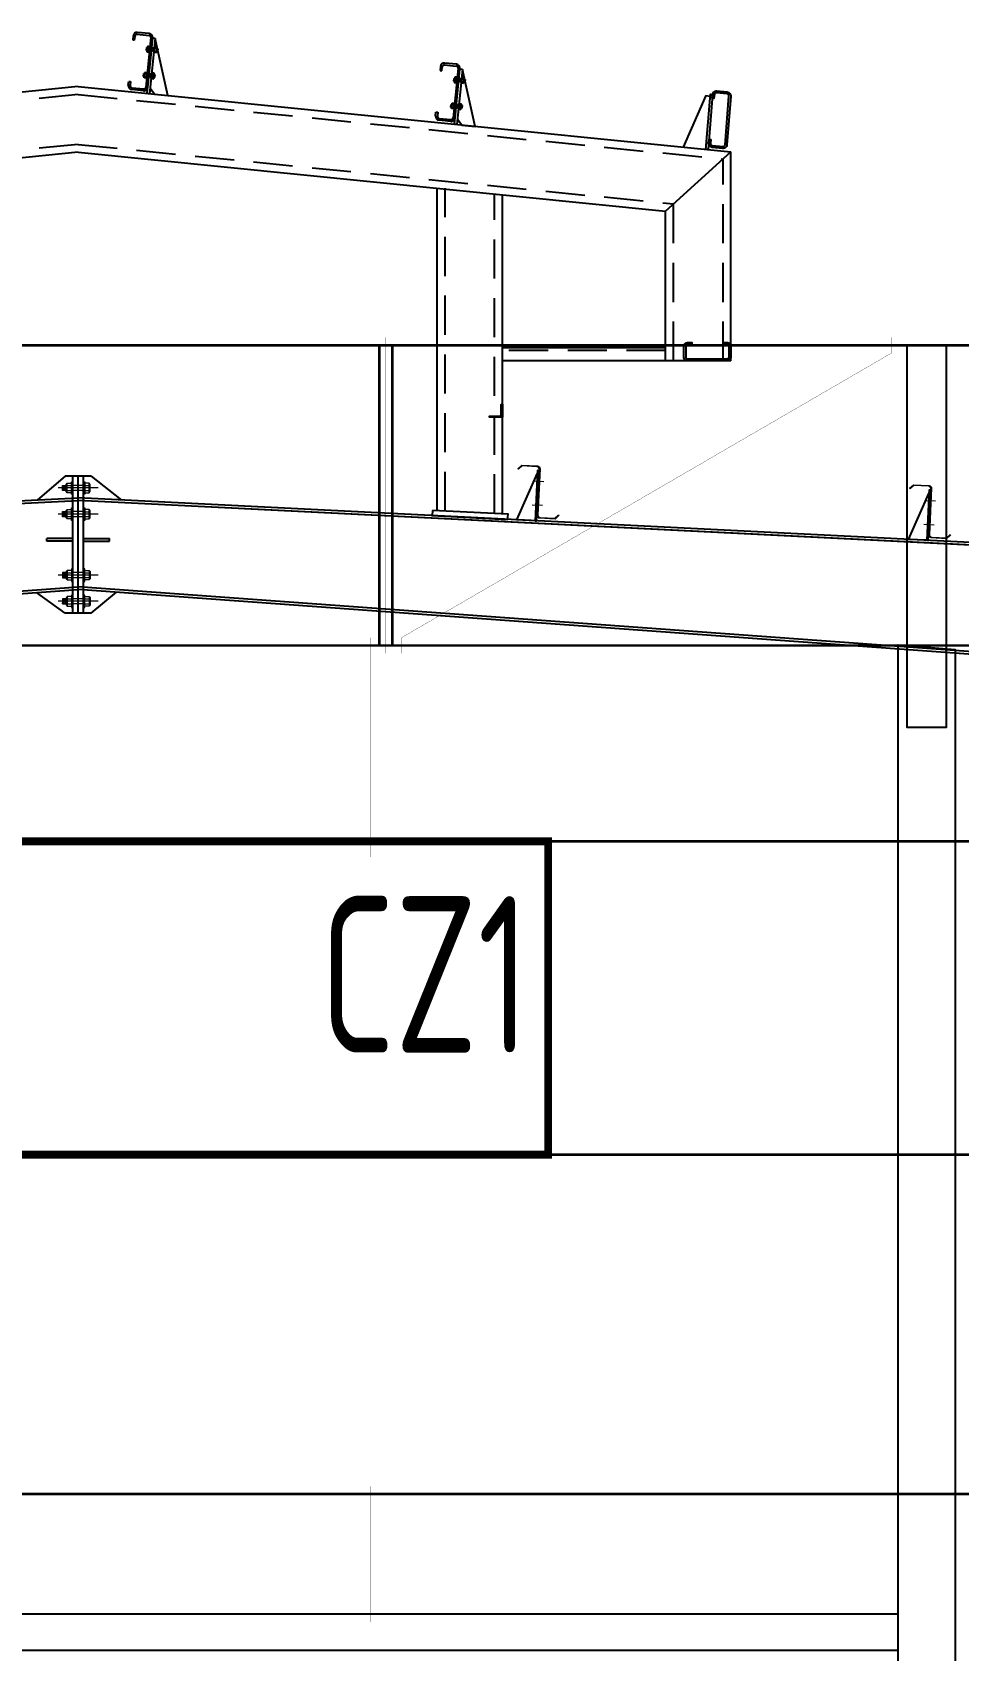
# Model space of a CAD drawing. Extents: x -33967 to 1773478, y -1022458 to -784650.
# Drawn here: x 1435343 to 1438891, y -990621 to -984423 of the extents above; entities that cross this region are included whole.
import ezdxf

# ---------------------------------------------------------------- set-up
doc = ezdxf.new("R2010")
doc.units = 0
doc.header["$LTSCALE"] = 1000
doc.header["$MEASUREMENT"] = 0
doc.linetypes.add('ACAD_ISO02W100', pattern=[15, 12, -3])
doc.linetypes.add('DASHED', pattern=[0.75, 0.5, -0.25])
for name, color, linetype, lineweight in [('6', 253, 'Continuous', 13), ('檩条', 30, 'Continuous', 5), ('螺栓', 15, 'Continuous', 18)]:
    doc.layers.add(name, color=color, linetype=linetype, lineweight=lineweight)
for name, color, linetype in [('AXIS', 3, 'Continuous'), ('BOLT', 251, 'Continuous'), ('G L', 150, 'Continuous'), ('GL', 150, 'Continuous'), ('GZ', 50, 'Continuous'), ('LT', 27, 'Continuous'), ('Prof', 2, 'Continuous'), ('PZ', 202, 'Continuous'), ('SPACE', 7, 'Continuous'), ('TEXT', 7, 'Continuous'), ('型钢', 6, 'Continuous'), ('檩托板', 7, 'Continuous')]:
    doc.layers.add(name, color=color, linetype=linetype)
doc.styles.add('TSSD_Label', font='tssdeng.shx', dxfattribs={"width": 0.7, "bigfont": 'hztxt.shx'})
pattern_1 = [(84.2751895, (1363964.673, -1150984.45), (6.3385477, -0.63544338), []), (84.2751895, (1363967.8424, -1150984.7676), (6.3385477, -0.63544338), [3.18515994, -1.59257997])]
pattern_2 = [(84.2751895, (1363964.673, -1150984.45), (6.3385477, -0.63544338), []), (84.2751895, (1363967.8424, -1150984.7676), (6.3385477, -0.63544338), [3.18515994, -1.59257997])]
pattern_3 = [(84.2751895, (1363954.698, -1151083.951), (6.3385477, -0.63544338), []), (84.2751895, (1363957.867, -1151084.269), (6.3385477, -0.63544338), [3.18515994, -1.59257997])]
pattern_4 = [(84.2751895, (1363954.698, -1151083.951), (6.3385477, -0.63544338), []), (84.2751895, (1363957.867, -1151084.269), (6.3385477, -0.63544338), [3.18515994, -1.59257997])]
pattern_5 = [(264.2751895, (1398181.46, -809616.6276), (6.3385477, -0.63544338), []), (264.2751895, (1398184.629, -809616.945), (6.3385477, -0.63544338), [3.18515994, -1.59257997])]
pattern_6 = [(264.2751895, (1398181.46, -809616.6276), (6.3385477, -0.63544338), []), (264.2751895, (1398184.629, -809616.945), (6.3385477, -0.63544338), [3.18515994, -1.59257997])]
pattern_7 = [(264.2751895, (1398171.485, -809716.129), (6.3385477, -0.63544338), []), (264.2751895, (1398174.654, -809716.4465), (6.3385477, -0.63544338), [3.18515994, -1.59257997])]
pattern_8 = [(264.2751895, (1398171.485, -809716.129), (6.3385477, -0.63544338), []), (264.2751895, (1398174.654, -809716.4465), (6.3385477, -0.63544338), [3.18515994, -1.59257997])]
pattern_9 = [(84.2751895, (1363964.673, -1150984.45), (6.3385477, -0.63544338), []), (84.2751895, (1363967.8424, -1150984.7676), (6.3385477, -0.63544338), [3.18515994, -1.59257997])]
pattern_10 = [(84.2751895, (1363964.673, -1150984.45), (6.3385477, -0.63544338), []), (84.2751895, (1363967.8424, -1150984.7676), (6.3385477, -0.63544338), [3.18515994, -1.59257997])]
pattern_11 = [(84.2751895, (1363954.698, -1151083.951), (6.3385477, -0.63544338), []), (84.2751895, (1363957.867, -1151084.269), (6.3385477, -0.63544338), [3.18515994, -1.59257997])]
pattern_12 = [(84.2751895, (1363954.698, -1151083.951), (6.3385477, -0.63544338), []), (84.2751895, (1363957.867, -1151084.269), (6.3385477, -0.63544338), [3.18515994, -1.59257997])]
pattern_13 = [(264.2751895, (1398181.46, -809616.6276), (6.3385477, -0.63544338), []), (264.2751895, (1398184.629, -809616.945), (6.3385477, -0.63544338), [3.18515994, -1.59257997])]
pattern_14 = [(264.2751895, (1398181.46, -809616.6276), (6.3385477, -0.63544338), []), (264.2751895, (1398184.629, -809616.945), (6.3385477, -0.63544338), [3.18515994, -1.59257997])]
pattern_15 = [(264.2751895, (1398171.485, -809716.129), (6.3385477, -0.63544338), []), (264.2751895, (1398174.654, -809716.4465), (6.3385477, -0.63544338), [3.18515994, -1.59257997])]
pattern_16 = [(264.2751895, (1398171.485, -809716.129), (6.3385477, -0.63544338), []), (264.2751895, (1398174.654, -809716.4465), (6.3385477, -0.63544338), [3.18515994, -1.59257997])]

# ---------------------------------------------------------------- blocks, each defined once
blk = doc.blocks.new('LT')
at = {"layer": '檩托板', "elevation": 0.3}
for points in [[(1356481.7, 98209.6), (1356487.7, 98210), (1356497.9, 98018.2), (1356491.9, 98017.9)], [(1356488.2, 98200), (1356497.9, 98018.2), (1356567.8, 98021.9)]]:
    blk.add_lwpolyline(points, close=True, dxfattribs=at)
at = {"layer": '檩条', "color": 1, "linetype": 'Continuous'}
for p, q in [((1356503.9, 98171, -1.7), (1356464.1, 98168.9, -1.7)), ((1356508.8, 98079.6, -1.7), (1356468.9, 98077.5, -1.7))]:
    blk.add_line(p, q, dxfattribs=at)
at = {"layer": '檩条', "elevation": -1.7}
blk.add_lwpolyline([(1356481.4, 98214.6, -0.414214), (1356490.9, 98225.1), (1356546.6, 98228.1), (1356560.7, 98215.4), (1356562.7, 98217.6), (1356547.7, 98231.2), (1356487.7, 98228, 0.414214), (1356478.3, 98217.5), (1356487.7, 98040.7, -0.414214), (1356478.2, 98030.2), (1356422.6, 98027.2), (1356408.4, 98040), (1356406.4, 98037.7), (1356421.5, 98024.2), (1356481.4, 98027.4, 0.414214), (1356490.9, 98037.9), (1356481.4, 98214.6)], format="xyb", dxfattribs=at)
at = {"layer": '檩条', "color": 1, "linetype": 'Continuous'}
for points in [[(1356481.5, 98157.6, -1.7), (1356480.2, 98182, -1.7), (1356490.5, 98158, -1.7), (1356489.2, 98182.5, -1.7)], [(1356485, 98090.6, -1.7), (1356486.3, 98066.2, -1.7), (1356494, 98091.1, -1.7), (1356495.3, 98066.7, -1.7)]]:
    blk.add_solid(points, dxfattribs=at)

msp = doc.modelspace()

# ---------------------------------------------------------------- hatches: boundary and pattern name
at = {"layer": '螺栓'}
h = msp.add_hatch(dxfattribs=at)
h.set_pattern_fill('BRASS', color=8, scale=1.0032, angle=90, style=0)
h.set_pattern_definition(pattern_1)
h.paths.add_polyline_path([(1435472.2, -986158.1), (1435458.5, -986158.1), (1435458.5, -986178.2), (1435472.2, -986178.2)])
h = msp.add_hatch(dxfattribs=at)
h.set_pattern_fill('BRASS', color=8, scale=1.0032, angle=90, style=0)
h.set_pattern_definition(pattern_2)
h.paths.add_polyline_path([(1435472.2, -986158.1), (1435458.5, -986158.1), (1435458.5, -986178.2), (1435472.2, -986178.2)])
h = msp.add_hatch(dxfattribs=at)
h.set_pattern_fill('BRASS', color=8, scale=1.0032, angle=90, style=0)
h.set_pattern_definition(pattern_1)
h.paths.add_polyline_path([(1435472.2, -986158.1), (1435458.5, -986158.1), (1435458.5, -986178.2), (1435472.2, -986178.2)])
h = msp.add_hatch(dxfattribs=at)
h.set_pattern_fill('BRASS', color=8, scale=1.0032, angle=90, style=0)
h.set_pattern_definition(pattern_2)
h.paths.add_polyline_path([(1435472.2, -986158.1), (1435458.5, -986158.1), (1435458.5, -986178.2), (1435472.2, -986178.2)])
h = msp.add_hatch(dxfattribs=at)
h.set_pattern_fill('BRASS', color=8, scale=1.0032, angle=90, style=0)
h.set_pattern_definition(pattern_9)
h.paths.add_polyline_path([(1435472.2, -986158.1), (1435458.5, -986158.1), (1435458.5, -986178.2), (1435472.2, -986178.2)])
h = msp.add_hatch(dxfattribs=at)
h.set_pattern_fill('BRASS', color=8, scale=1.0032, angle=90, style=0)
h.set_pattern_definition(pattern_10)
h.paths.add_polyline_path([(1435472.2, -986158.1), (1435458.5, -986158.1), (1435458.5, -986178.2), (1435472.2, -986178.2)])
h = msp.add_hatch(dxfattribs=at)
h.set_pattern_fill('BRASS', color=8, scale=1.0032, angle=90, style=0)
h.set_pattern_definition(pattern_9)
h.paths.add_polyline_path([(1435472.2, -986158.1), (1435458.5, -986158.1), (1435458.5, -986178.2), (1435472.2, -986178.2)])
h = msp.add_hatch(dxfattribs=at)
h.set_pattern_fill('BRASS', color=8, scale=1.0032, angle=90, style=0)
h.set_pattern_definition(pattern_10)
h.paths.add_polyline_path([(1435472.2, -986158.1), (1435458.5, -986158.1), (1435458.5, -986178.2), (1435472.2, -986178.2)])
h = msp.add_hatch(dxfattribs=at)
h.set_pattern_fill('BRASS', color=8, scale=1.0032, angle=90, style=0)
h.set_pattern_definition(pattern_3)
h.paths.add_polyline_path([(1435472.2, -986258.1), (1435458.5, -986258.1), (1435458.5, -986278.2), (1435472.2, -986278.2)])
h = msp.add_hatch(dxfattribs=at)
h.set_pattern_fill('BRASS', color=8, scale=1.0032, angle=90, style=0)
h.set_pattern_definition(pattern_4)
h.paths.add_polyline_path([(1435472.2, -986258.1), (1435458.5, -986258.1), (1435458.5, -986278.2), (1435472.2, -986278.2)])
h = msp.add_hatch(dxfattribs=at)
h.set_pattern_fill('BRASS', color=8, scale=1.0032, angle=90, style=0)
h.set_pattern_definition(pattern_3)
h.paths.add_polyline_path([(1435472.2, -986258.1), (1435458.5, -986258.1), (1435458.5, -986278.2), (1435472.2, -986278.2)])
h = msp.add_hatch(dxfattribs=at)
h.set_pattern_fill('BRASS', color=8, scale=1.0032, angle=90, style=0)
h.set_pattern_definition(pattern_4)
h.paths.add_polyline_path([(1435472.2, -986258.1), (1435458.5, -986258.1), (1435458.5, -986278.2), (1435472.2, -986278.2)])
h = msp.add_hatch(dxfattribs=at)
h.set_pattern_fill('BRASS', color=8, scale=1.0032, angle=90, style=0)
h.set_pattern_definition(pattern_11)
h.paths.add_polyline_path([(1435472.2, -986258.1), (1435458.5, -986258.1), (1435458.5, -986278.2), (1435472.2, -986278.2)])
h = msp.add_hatch(dxfattribs=at)
h.set_pattern_fill('BRASS', color=8, scale=1.0032, angle=90, style=0)
h.set_pattern_definition(pattern_12)
h.paths.add_polyline_path([(1435472.2, -986258.1), (1435458.5, -986258.1), (1435458.5, -986278.2), (1435472.2, -986278.2)])
h = msp.add_hatch(dxfattribs=at)
h.set_pattern_fill('BRASS', color=8, scale=1.0032, angle=90, style=0)
h.set_pattern_definition(pattern_11)
h.paths.add_polyline_path([(1435472.2, -986258.1), (1435458.5, -986258.1), (1435458.5, -986278.2), (1435472.2, -986278.2)])
h = msp.add_hatch(dxfattribs=at)
h.set_pattern_fill('BRASS', color=8, scale=1.0032, angle=90, style=0)
h.set_pattern_definition(pattern_12)
h.paths.add_polyline_path([(1435472.2, -986258.1), (1435458.5, -986258.1), (1435458.5, -986278.2), (1435472.2, -986278.2)])
h = msp.add_hatch(dxfattribs=at)
h.set_pattern_fill('BRASS', color=8, scale=1.0032, angle=90, style=0)
h.set_pattern_definition(pattern_5)
h.paths.add_polyline_path([(1435472.2, -986512.3), (1435458.5, -986512.3), (1435458.5, -986492.3), (1435472.2, -986492.3)])
h = msp.add_hatch(dxfattribs=at)
h.set_pattern_fill('BRASS', color=8, scale=1.0032, angle=90, style=0)
h.set_pattern_definition(pattern_6)
h.paths.add_polyline_path([(1435472.2, -986512.3), (1435458.5, -986512.3), (1435458.5, -986492.3), (1435472.2, -986492.3)])
h = msp.add_hatch(dxfattribs=at)
h.set_pattern_fill('BRASS', color=8, scale=1.0032, angle=90, style=0)
h.set_pattern_definition(pattern_5)
h.paths.add_polyline_path([(1435472.2, -986512.3), (1435458.5, -986512.3), (1435458.5, -986492.3), (1435472.2, -986492.3)])
h = msp.add_hatch(dxfattribs=at)
h.set_pattern_fill('BRASS', color=8, scale=1.0032, angle=90, style=0)
h.set_pattern_definition(pattern_6)
h.paths.add_polyline_path([(1435472.2, -986512.3), (1435458.5, -986512.3), (1435458.5, -986492.3), (1435472.2, -986492.3)])
h = msp.add_hatch(dxfattribs=at)
h.set_pattern_fill('BRASS', color=8, scale=1.0032, angle=90, style=0)
h.set_pattern_definition(pattern_13)
h.paths.add_polyline_path([(1435472.2, -986512.3), (1435458.5, -986512.3), (1435458.5, -986492.3), (1435472.2, -986492.3)])
h = msp.add_hatch(dxfattribs=at)
h.set_pattern_fill('BRASS', color=8, scale=1.0032, angle=90, style=0)
h.set_pattern_definition(pattern_14)
h.paths.add_polyline_path([(1435472.2, -986512.3), (1435458.5, -986512.3), (1435458.5, -986492.3), (1435472.2, -986492.3)])
h = msp.add_hatch(dxfattribs=at)
h.set_pattern_fill('BRASS', color=8, scale=1.0032, angle=90, style=0)
h.set_pattern_definition(pattern_13)
h.paths.add_polyline_path([(1435472.2, -986512.3), (1435458.5, -986512.3), (1435458.5, -986492.3), (1435472.2, -986492.3)])
h = msp.add_hatch(dxfattribs=at)
h.set_pattern_fill('BRASS', color=8, scale=1.0032, angle=90, style=0)
h.set_pattern_definition(pattern_14)
h.paths.add_polyline_path([(1435472.2, -986512.3), (1435458.5, -986512.3), (1435458.5, -986492.3), (1435472.2, -986492.3)])
h = msp.add_hatch(dxfattribs=at)
h.set_pattern_fill('BRASS', color=8, scale=1.0032, angle=90, style=0)
h.set_pattern_definition(pattern_7)
h.paths.add_polyline_path([(1435472.2, -986612.3), (1435458.5, -986612.3), (1435458.5, -986592.3), (1435472.2, -986592.3)])
h = msp.add_hatch(dxfattribs=at)
h.set_pattern_fill('BRASS', color=8, scale=1.0032, angle=90, style=0)
h.set_pattern_definition(pattern_8)
h.paths.add_polyline_path([(1435472.2, -986612.3), (1435458.5, -986612.3), (1435458.5, -986592.3), (1435472.2, -986592.3)])
h = msp.add_hatch(dxfattribs=at)
h.set_pattern_fill('BRASS', color=8, scale=1.0032, angle=90, style=0)
h.set_pattern_definition(pattern_7)
h.paths.add_polyline_path([(1435472.2, -986612.3), (1435458.5, -986612.3), (1435458.5, -986592.3), (1435472.2, -986592.3)])
h = msp.add_hatch(dxfattribs=at)
h.set_pattern_fill('BRASS', color=8, scale=1.0032, angle=90, style=0)
h.set_pattern_definition(pattern_8)
h.paths.add_polyline_path([(1435472.2, -986612.3), (1435458.5, -986612.3), (1435458.5, -986592.3), (1435472.2, -986592.3)])
h = msp.add_hatch(dxfattribs=at)
h.set_pattern_fill('BRASS', color=8, scale=1.0032, angle=90, style=0)
h.set_pattern_definition(pattern_15)
h.paths.add_polyline_path([(1435472.2, -986612.3), (1435458.5, -986612.3), (1435458.5, -986592.3), (1435472.2, -986592.3)])
h = msp.add_hatch(dxfattribs=at)
h.set_pattern_fill('BRASS', color=8, scale=1.0032, angle=90, style=0)
h.set_pattern_definition(pattern_16)
h.paths.add_polyline_path([(1435472.2, -986612.3), (1435458.5, -986612.3), (1435458.5, -986592.3), (1435472.2, -986592.3)])
h = msp.add_hatch(dxfattribs=at)
h.set_pattern_fill('BRASS', color=8, scale=1.0032, angle=90, style=0)
h.set_pattern_definition(pattern_15)
h.paths.add_polyline_path([(1435472.2, -986612.3), (1435458.5, -986612.3), (1435458.5, -986592.3), (1435472.2, -986592.3)])
h = msp.add_hatch(dxfattribs=at)
h.set_pattern_fill('BRASS', color=8, scale=1.0032, angle=90, style=0)
h.set_pattern_definition(pattern_16)
h.paths.add_polyline_path([(1435472.2, -986612.3), (1435458.5, -986612.3), (1435458.5, -986592.3), (1435472.2, -986592.3)])

# ---------------------------------------------------------------- linework, layer by layer
at = {"const_width": 30}
msp.add_lwpolyline([(1437318.6, -987521.5), (1433718.6, -987521.5), (1433718.6, -988721.5), (1437318.6, -988721.5)], close=True, dxfattribs=at)
at = {"layer": '6', "color": 8, "linetype": 'ACAD_ISO02W100', "ltscale": 2}
for p, q in [((1435594.7, -986168.2), (1435442.4, -986168.2)), ((1435594.7, -986168.2), (1435442.4, -986168.2)), ((1435594.7, -986268.2), (1435442.4, -986268.2)), ((1435594.7, -986268.2), (1435442.4, -986268.2)), ((1435594.7, -986502.3), (1435442.4, -986502.3)), ((1435594.7, -986502.3), (1435442.4, -986502.3)), ((1435594.7, -986602.3), (1435442.4, -986602.3)), ((1435594.7, -986602.3), (1435442.4, -986602.3))]:
    msp.add_line(p, q, dxfattribs=at)
at = {"layer": 'AXIS', "color": 6, "linetype": 'ByBlock'}
for p, q in [((1438655.7, -990481.5), (1432378.7, -990481.3)), ((1438658.6, -990621.3), (1432378.7, -990621.3))]:
    msp.add_line(p, q, dxfattribs=at)
at = {"layer": 'AXIS', "color": 3, "linetype": 'ByBlock', "const_width": 1}
for points in [[(1436697.1, -985591.5), (1436697.1, -985651.5), (1436697.1, -986741.5), (1436697.1, -986801.5)], [(1438633.6, -985591.5), (1438633.6, -985651.5), (1436757.1, -986741.5), (1436757.1, -986801.5)], [(1436637.1, -987581.5), (1436637.1, -987521.5), (1436637.1, -986801.5), (1436637.1, -986741.5)], [(1436637.1, -989991.5), (1436637.1, -990051.5), (1436637.1, -990451.5), (1436637.1, -990511.5)]]:
    msp.add_lwpolyline(points, dxfattribs=at)
at = {"layer": 'AXIS', "color": 6, "linetype": 'ByBlock', "const_width": 10}
msp.add_lwpolyline([(1436672.1, -985621.5), (1436722.1, -985621.5), (1436722.1, -986771.5), (1436672.1, -986771.5)], close=True, dxfattribs=at)
at = {"layer": 'BOLT'}
for p, q in [((1435780.1, -984481.6), (1435779.1, -984492)), ((1435780.1, -984481.6), (1435790.6, -984482.7)), ((1435780.1, -984481.6), (1435780.1, -984481.6)), ((1435783.7, -984476.8), (1435781.7, -984497.5)), ((1435791.1, -984477.5), (1435783.7, -984476.8)), ((1435789, -984498.3), (1435791.1, -984477.4)), ((1435805.6, -984483.9), (1435790.6, -984482.4)), ((1435805.7, -984483.4), (1435790.7, -984481.9)), ((1435791.1, -984477.4), (1435793.6, -984477.7)), ((1435793.6, -984477.7), (1435791.5, -984498.6)), ((1435793.2, -984482.1), (1435793.1, -984482.4)), ((1435793.2, -984482.3), (1435793.2, -984482.1)), ((1435804.5, -984495.3), (1435805.7, -984483.4)), ((1435823.6, -984485.7), (1435805.6, -984483.9)), ((1435809.6, -984483.8), (1435805.7, -984483.4)), ((1435810.1, -984479.3), (1435808, -984500.2)), ((1435809.6, -984483.8), (1435809.6, -984484.1)), ((1435809.6, -984484), (1435809.6, -984483.8)), ((1435812.6, -984479.6), (1435810.1, -984479.3)), ((1435810.5, -984500.5), (1435812.6, -984479.6)), ((1435819.4, -984485.6), (1435812, -984484.8)), ((1435812.6, -984479.7), (1435819.9, -984480.4)), ((1435819.9, -984480.4), (1435817.9, -984501.1)), ((1435823.6, -984485.7), (1435822.5, -984496.6)), ((1435823.6, -984486), (1435823.6, -984485.7)), ((1435779.1, -984492), (1435789.6, -984493)), ((1435781.7, -984497.5), (1435789, -984498.2)), ((1435789, -984498.3), (1435791.5, -984498.6)), ((1435804.5, -984494.8), (1435789.5, -984493.3)), ((1435804.5, -984495.3), (1435789.5, -984493.8)), ((1435791.5, -984498.6), (1435791.6, -984498.3)), ((1435822.5, -984496.6), (1435804.5, -984494.8)), ((1435804.5, -984495.3), (1435804.5, -984495)), ((1435804.5, -984495.2), (1435804.5, -984495.3)), ((1435808.4, -984495.7), (1435804.5, -984495.3)), ((1435808, -984500.2), (1435808, -984499.9)), ((1435810.5, -984500.5), (1435808, -984500.2)), ((1435817.9, -984501.1), (1435810.5, -984500.3)), ((1435818.4, -984495.9), (1435811, -984495.2)), ((1435769.1, -984591.5), (1435770.2, -984581.1)), ((1435769.1, -984591.5), (1435769.1, -984591.5)), ((1435769.1, -984591.5), (1435779.6, -984592.5)), ((1435770.2, -984581.1), (1435780.6, -984582.2)), ((1435771.7, -984597), (1435773.8, -984576.3)), ((1435779.1, -984597.7), (1435771.7, -984597)), ((1435773.8, -984576.3), (1435781.2, -984577)), ((1435781.2, -984576.9), (1435779.1, -984597.8)), ((1435779.1, -984597.8), (1435781.6, -984598.1)), ((1435794.5, -984594.8), (1435779.5, -984593.3)), ((1435794.6, -984594.3), (1435779.6, -984592.8)), ((1435795.7, -984582.9), (1435780.7, -984581.4)), ((1435795.7, -984583.4), (1435780.7, -984581.9)), ((1435781.2, -984576.9), (1435783.7, -984577.2)), ((1435781.6, -984598.1), (1435783.7, -984577.2)), ((1435782, -984593.6), (1435782.1, -984593.3)), ((1435782, -984593.4), (1435782, -984593.6)), ((1435783.7, -984577.2), (1435783.6, -984577.4)), ((1435795.7, -984582.9), (1435794.5, -984594.8)), ((1435798.5, -984595.2), (1435794.5, -984594.8)), ((1435812.6, -984596.1), (1435794.6, -984594.3)), ((1435799.7, -984583.3), (1435795.7, -984582.9)), ((1435795.7, -984583.1), (1435795.7, -984582.9)), ((1435795.7, -984582.9), (1435795.7, -984583.2)), ((1435813.7, -984585.2), (1435795.7, -984583.4)), ((1435798, -984599.7), (1435800.1, -984578.8)), ((1435800.5, -984600), (1435798, -984599.7)), ((1435798.5, -984595.2), (1435798.5, -984594.9)), ((1435798.5, -984595.1), (1435798.5, -984595.2)), ((1435802.6, -984579.1), (1435800.1, -984578.8)), ((1435800.1, -984578.8), (1435800.1, -984579.1)), ((1435802.6, -984579.1), (1435800.5, -984600)), ((1435800.5, -984599.8), (1435807.9, -984600.6)), ((1435808.4, -984595.4), (1435801.1, -984594.7)), ((1435809.5, -984585.1), (1435802.1, -984584.3)), ((1435810, -984579.9), (1435802.6, -984579.2)), ((1435807.9, -984600.6), (1435810, -984579.9)), ((1435812.6, -984596.1), (1435813.7, -984585.2)), ((1435812.6, -984595.9), (1435812.6, -984596.1)), ((1436957, -984599.3), (1436956, -984609.7)), ((1436956, -984609.7), (1436966.5, -984610.7)), ((1436957, -984599.3), (1436967.5, -984600.4)), ((1436957, -984599.3), (1436957, -984599.3)), ((1436960.7, -984594.5), (1436958.6, -984615.2)), ((1436968, -984595.2), (1436960.7, -984594.5)), ((1436966, -984616), (1436968, -984595.1)), ((1436982.5, -984601.6), (1436967.5, -984600.1)), ((1436982.6, -984601.1), (1436967.6, -984599.6)), ((1436968, -984595.1), (1436970.5, -984595.4)), ((1436970.5, -984595.4), (1436968.4, -984616.2)), ((1436970.1, -984600), (1436970.1, -984599.8)), ((1436970.1, -984599.8), (1436970.1, -984600.1)), ((1436981.4, -984613), (1436982.6, -984601.1)), ((1437000.5, -984603.4), (1436982.5, -984601.6)), ((1436986.5, -984601.5), (1436982.6, -984601.1)), ((1436987, -984597), (1436984.9, -984617.9)), ((1436986.5, -984601.5), (1436986.5, -984601.8)), ((1436986.5, -984601.6), (1436986.5, -984601.5)), ((1436989.5, -984597.2), (1436987, -984597)), ((1436987.4, -984618.1), (1436989.5, -984597.2)), ((1436996.3, -984603.3), (1436989, -984602.5)), ((1436989.5, -984597.4), (1436996.9, -984598.1)), ((1436996.9, -984598.1), (1436994.8, -984618.8)), ((1437000.5, -984603.4), (1436999.5, -984614.3)), ((1437000.5, -984603.7), (1437000.5, -984603.4)), ((1436958.6, -984615.2), (1436966, -984615.9)), ((1436966, -984616), (1436968.4, -984616.2)), ((1436981.4, -984613), (1436966.4, -984611.5)), ((1436981.4, -984612.5), (1436966.5, -984611)), ((1436968.4, -984616.2), (1436968.5, -984616)), ((1436999.5, -984614.3), (1436981.4, -984612.5)), ((1436981.4, -984613), (1436981.4, -984612.7)), ((1436981.4, -984612.9), (1436981.4, -984613)), ((1436985.4, -984613.4), (1436981.4, -984613)), ((1436984.9, -984617.9), (1436984.9, -984617.6)), ((1436987.4, -984618.1), (1436984.9, -984617.9)), ((1436994.8, -984618.8), (1436987.4, -984618)), ((1436995.3, -984613.6), (1436987.9, -984612.9)), ((1436946, -984709.2), (1436947.1, -984698.8)), ((1436946, -984709.2), (1436946, -984709.2)), ((1436946, -984709.2), (1436956.5, -984710.2)), ((1436947.1, -984698.8), (1436957.6, -984699.9)), ((1436948.6, -984714.7), (1436950.7, -984694)), ((1436956, -984715.4), (1436948.6, -984714.7)), ((1436950.7, -984694), (1436958.1, -984694.7)), ((1436958.1, -984694.6), (1436956, -984715.5)), ((1436956, -984715.5), (1436958.5, -984715.8)), ((1436971.5, -984712), (1436956.5, -984710.5)), ((1436971.4, -984712.5), (1436956.5, -984711)), ((1436972.6, -984700.6), (1436957.6, -984699.1)), ((1436972.6, -984701.1), (1436957.6, -984699.6)), ((1436958.1, -984694.6), (1436960.6, -984694.9)), ((1436958.5, -984715.8), (1436960.6, -984694.9)), ((1436958.9, -984711.3), (1436959, -984711)), ((1436959, -984711.1), (1436958.9, -984711.3)), ((1436960.6, -984694.9), (1436960.6, -984695.1)), ((1436972.6, -984700.6), (1436971.4, -984712.5)), ((1436975.4, -984712.9), (1436971.4, -984712.5)), ((1436989.5, -984713.8), (1436971.5, -984712)), ((1436976.6, -984701), (1436972.6, -984700.6)), ((1436972.6, -984700.8), (1436972.6, -984700.6)), ((1436972.6, -984700.6), (1436972.6, -984700.9)), ((1436990.6, -984702.9), (1436972.6, -984701.1)), ((1436975, -984717.4), (1436977, -984696.5)), ((1436977.4, -984717.6), (1436975, -984717.4)), ((1436975.4, -984712.9), (1436975.4, -984712.6)), ((1436975.4, -984712.8), (1436975.4, -984712.9)), ((1436979.5, -984696.8), (1436977, -984696.5)), ((1436977, -984696.5), (1436977, -984696.8)), ((1436979.5, -984696.8), (1436977.4, -984717.6)), ((1436977.5, -984717.5), (1436984.8, -984718.3)), ((1436985.4, -984713.1), (1436978, -984712.4)), ((1436986.4, -984702.8), (1436979, -984702)), ((1436986.9, -984697.6), (1436979.5, -984696.9)), ((1436984.8, -984718.3), (1436986.9, -984697.6)), ((1436989.5, -984713.8), (1436990.6, -984702.9)), ((1436989.5, -984713.5), (1436989.5, -984713.8)), ((1435457.5, -986175.2), (1435457.5, -986174.9)), ((1435457.5, -986175), (1435457.5, -986175.2))]:
    msp.add_line(p, q, dxfattribs=at)
for centre, start, end in [((1435788.8, -984481.7), 121.80481, 179.11732), ((1435814, -984484.3), 349.46149, 46.774), ((1435787.6, -984493.6), 169.46149, 226.774), ((1435812.8, -984496.1), 301.80481, 359.11732), ((1435777.7, -984593.1), 169.46149, 226.774), ((1435778.9, -984581.2), 121.80481, 179.11732), ((1435802.8, -984595.6), 301.80481, 359.11732), ((1435804, -984583.8), 349.46149, 46.774), ((1436965.7, -984599.4), 121.80481, 179.11732), ((1436990.9, -984601.9), 349.46149, 46.774), ((1436964.6, -984611.3), 169.46149, 226.774), ((1436989.7, -984613.8), 301.80481, 359.11732), ((1436954.6, -984710.8), 169.46149, 226.774), ((1436955.8, -984698.9), 121.80481, 179.11732), ((1436979.7, -984713.3), 301.80481, 359.11732), ((1436980.9, -984701.4), 349.46149, 46.774)]:
    msp.add_arc(centre, 5.58, start, end, dxfattribs=at)
at = {"layer": 'G L', "color": 8}
for points in [[(1417268.6, -986203.5), (1426518.6, -986666), (1435518.6, -986216)], [(1426518.6, -986656), (1435518.6, -986206)], [(1453768.6, -986203.5), (1444518.6, -986666), (1435518.6, -986216)], [(1444293.6, -986644.8), (1435518.6, -986206)], [(1444293.1, -986654.8), (1435518.6, -986216)], [(1426943.6, -987170.2), (1435518.6, -986546.5)], [(1426943.6, -987180.2), (1435518.6, -986556.5)], [(1444093.6, -987170.2), (1435518.6, -986546.5)], [(1444093.6, -987180.2), (1435518.6, -986556.5)]]:
    msp.add_lwpolyline(points, dxfattribs=at)
at = {"layer": 'GL', "color": 8}
for p, q in [((1435468.6, -986123.2), (1435362.2, -986213.2)), ((1435568.6, -986123.2), (1435468.6, -986123.2)), ((1435498.6, -986647.3), (1435498.6, -986123.2)), ((1435518.6, -986647.3), (1435518.6, -986123.2)), ((1435538.6, -986647.3), (1435538.6, -986123.2)), ((1435568.6, -986123.2), (1435683, -986213.2)), ((1435398.6, -986371.7), (1435398.6, -986361.7)), ((1435498.6, -986361.7), (1435398.6, -986361.7)), ((1435398.6, -986371.7), (1435398.6, -986361.7)), ((1435498.6, -986361.7), (1435398.6, -986361.7)), ((1435498.6, -986371.7), (1435398.6, -986371.7)), ((1435498.6, -986371.7), (1435398.6, -986371.7)), ((1435538.6, -986361.7), (1435638.6, -986361.7)), ((1435538.6, -986361.7), (1435638.6, -986361.7)), ((1435538.6, -986371.7), (1435638.6, -986371.7)), ((1435538.6, -986371.7), (1435638.6, -986371.7)), ((1435638.6, -986371.7), (1435638.6, -986361.7)), ((1435638.6, -986371.7), (1435638.6, -986361.7)), ((1435468.6, -986647.3), (1435359.4, -986569.1)), ((1435568.6, -986647.3), (1435665.8, -986567.1)), ((1435568.6, -986647.3), (1435468.6, -986647.3))]:
    msp.add_line(p, q, dxfattribs=at)
at = {"layer": 'GZ', "color": 8}
for points in [[(1438693.6, -985621.5), (1438843.6, -985621.5), (1438843.6, -987086.1), (1438693.6, -987086.1)], [(1438658.6, -995621.5), (1438658.6, -986769.3), (1438878.1, -986787.3), (1438878.6, -995621.5)]]:
    msp.add_lwpolyline(points, close=True, dxfattribs=at)
at = {"layer": 'LT', "linetype": 'ByBlock', "const_width": 10}
for points in [[(1408058.3, -985621.5), (1462978.3, -985621.5)], [(1408058.6, -986771.5), (1462978.3, -986771.5)], [(1408058.6, -987521.5), (1462978.3, -987521.5)], [(1408058.6, -988721.5), (1462978.3, -988721.5)], [(1432868.6, -990021.5), (1462978.3, -990021.5)]]:
    msp.add_lwpolyline(points, dxfattribs=at)
at = {"layer": 'Prof'}
for p, q in [((1435790.6, -984427.6), (1435745.8, -984423.1)), ((1435729.4, -984436.6), (1435727.9, -984451.5)), ((1435727.9, -984451.5), (1435734.9, -984452.2)), ((1435734.9, -984452.2), (1435736.4, -984437.3)), ((1435745.1, -984430.1), (1435789.9, -984434.6)), ((1435797, -984443.3), (1435778.1, -984632.4)), ((1435785.1, -984633.1), (1435804, -984444)), ((1436922, -984547.8), (1436966.8, -984552.3)), ((1436967.5, -984545.3), (1436922.7, -984540.8)), ((1436906.3, -984554.3), (1436904.8, -984569.2)), ((1436904.8, -984569.2), (1436911.8, -984569.9)), ((1436911.8, -984569.9), (1436913.3, -984555)), ((1436974, -984561), (1436955.1, -984750.1)), ((1436962, -984750.8), (1436980.9, -984561.7)), ((1435710.5, -984625.6), (1435712, -984610.7)), ((1435712, -984610.7), (1435718.9, -984611.4)), ((1435718.9, -984611.4), (1435717.4, -984626.3)), ((1435768.7, -984646.5), (1435723.9, -984642)), ((1435724.6, -984635.1), (1435769.4, -984639.6)), ((1436887.4, -984743.3), (1436888.9, -984728.4)), ((1436888.9, -984728.4), (1436895.9, -984729.1)), ((1436895.9, -984729.1), (1436894.4, -984744)), ((1436945.6, -984764.2), (1436900.8, -984759.7)), ((1436901.5, -984752.8), (1436946.3, -984757.2))]:
    msp.add_line(p, q, dxfattribs=at)
for points in [[(1437941.8, -984833), (1437940.3, -984848, 0.414214), (1437947.5, -984856.7), (1437987.3, -984860.7, 0.414214), (1437996, -984853.5), (1438011, -984667.1, 0.414214), (1438003.8, -984658.3), (1437964, -984654.3, 0.414214), (1437955.2, -984661.5), (1437953.8, -984676.4), (1437946.8, -984675.7), (1437948.3, -984660.8, -0.414214), (1437964.7, -984647.4), (1438004.5, -984651.3, -0.414214), (1438017.9, -984667.8), (1438003, -984854.2, -0.414214), (1437986.6, -984867.7), (1437946.8, -984863.7, -0.414214), (1437933.4, -984847.3), (1437934.8, -984832.4)], [(1437868.6, -985618), (1437853.6, -985618, 0.414214), (1437845.6, -985626), (1437845.6, -985666, 0.414214), (1437853.6, -985674), (1438003.6, -985674, 0.414214), (1438011.6, -985666), (1438011.6, -985626, 0.414214), (1438003.6, -985618), (1437988.6, -985618), (1437988.6, -985611), (1438003.6, -985611, -0.414214), (1438018.6, -985626), (1438018.6, -985666, -0.414214), (1438003.6, -985681), (1437853.6, -985681, -0.414214), (1437838.6, -985666), (1437838.6, -985626, -0.414214), (1437853.6, -985611), (1437868.6, -985611)]]:
    msp.add_lwpolyline(points, format="xyb", close=True, dxfattribs=at)
for centre, radius, start, end in [((1435744.3, -984438.1), 15, 84.28941, 174.28941), ((1435744.3, -984438.1), 8, 84.28941, 174.28941), ((1435789.1, -984442.5), 8, 354.28941, 84.28941), ((1435789.1, -984442.5), 15, 354.28941, 84.28941), ((1436921.2, -984555.8), 15, 84.28941, 174.28941), ((1436921.2, -984555.8), 8, 84.28941, 174.28941), ((1436966, -984560.2), 15, 354.28941, 84.28941), ((1436966, -984560.2), 8, 354.28941, 84.28941), ((1435725.4, -984627.1), 15, 174.28941, 264.28941), ((1435725.4, -984627.1), 8, 174.28941, 264.28941), ((1435770.2, -984631.6), 15, 264.28941, 354.28941), ((1435770.2, -984631.6), 8, 264.28941, 354.28941), ((1436902.3, -984744.8), 15, 174.28941, 264.28941), ((1436902.3, -984744.8), 8, 174.28941, 264.28941), ((1436947.1, -984749.3), 15, 264.28941, 354.28941), ((1436947.1, -984749.3), 8, 264.28941, 354.28941)]:
    msp.add_arc(centre, radius, start, end, dxfattribs=at)
at = {"layer": 'PZ'}
for p, q in [((1435782.7, -984657.4), (1435803.8, -984446.1)), ((1435813.3, -984447.1), (1435792.2, -984658.4)), ((1435813.3, -984447.1), (1435803.8, -984446.1)), ((1435861.8, -984665.4), (1435813.3, -984447.1)), ((1436959.6, -984775.1), (1436980.7, -984563.8)), ((1436990.2, -984564.8), (1436969.1, -984776.1)), ((1436990.2, -984564.8), (1436980.7, -984563.8)), ((1437038.7, -984783.1), (1436990.2, -984564.8)), ((1435792.2, -984658.4), (1435782.7, -984657.4)), ((1435811.3, -984660.3), (1435794.1, -984638.6)), ((1435811.3, -984660.3), (1435861.8, -984665.4)), ((1437922.6, -984665), (1437835.7, -984862.7)), ((1437922.6, -984665), (1437939.7, -984666.8)), ((1436969.1, -984776.1), (1436959.6, -984775.1)), ((1436988.2, -984778), (1436971.1, -984756.3)), ((1436988.2, -984778), (1437038.7, -984783.1))]:
    msp.add_line(p, q, dxfattribs=at)
for points in [[(1437948.3, -984660.8), (1437930.9, -984872.3), (1437922.9, -984871.5), (1437940.4, -984660)], [(1436875.4, -986253.9), (1436873.8, -986273.8), (1437163.3, -986288.3), (1437164.9, -986268.3)]]:
    msp.add_lwpolyline(points, close=True, dxfattribs=at)
at = {"layer": '型钢', "color": 8}
for p, q in [((1435518.6, -984631), (1433018.6, -984881)), ((1435518.6, -984631), (1438018.6, -984881)), ((1435518.6, -984882.3), (1433268.6, -985107.3)), ((1435518.6, -984882.3), (1437768.6, -985107.3)), ((1437768.6, -985107.3), (1438018.6, -984881)), ((1438018.6, -985681), (1438018.6, -984881)), ((1436893.6, -986254.8), (1436893.6, -985019.8)), ((1437143.6, -986267.3), (1437143.6, -985044.8)), ((1437768.6, -985681), (1437768.6, -985107.3)), ((1437768.6, -985631), (1437143.6, -985631)), ((1437768.6, -985681), (1437143.6, -985681)), ((1438018.6, -985681), (1437768.6, -985681))]:
    msp.add_line(p, q, dxfattribs=at)
at = {"layer": '型钢', "color": 8, "linetype": 'DASHED', "ltscale": 0.3}
for p, q in [((1435518.6, -984661.2), (1433048.6, -984908.2)), ((1435518.6, -984661.2), (1437988.6, -984908.2)), ((1435518.6, -984852.1), (1433238.6, -985080.1)), ((1435518.6, -984852.1), (1437798.6, -985080.1)), ((1437988.6, -985681), (1437988.6, -984908.2)), ((1436923.6, -986256.3), (1436923.6, -985019.8)), ((1437113.6, -986265.8), (1437113.6, -985044.8)), ((1437798.6, -985681), (1437798.6, -985080.1)), ((1437768.6, -985641), (1437143.6, -985641))]:
    msp.add_line(p, q, dxfattribs=at)
at = {"layer": '型钢', "color": 8}
msp.add_lwpolyline([(1437143.6, -985897.5), (1437093.6, -985897.5), (1437093.6, -985894.2, -0.414214), (1437095.2, -985892.5), (1437133.1, -985892.5, 0.414214), (1437138.6, -985887), (1437138.6, -985849.2, -0.414214), (1437140.2, -985847.5), (1437143.6, -985847.5)], format="xyb", close=True, dxfattribs=at)
at = {"layer": '螺栓', "color": 8}
for p, q in [((1435476.5, -986186.2), (1435476.5, -986150.1)), ((1435476.5, -986186.2), (1435476.5, -986150.1)), ((1435476.5, -986159.1), (1435492.5, -986159.1)), ((1435476.5, -986159.1), (1435492.5, -986159.1)), ((1435544.6, -986158.1), (1435498.6, -986158.1)), ((1435544.6, -986158.1), (1435498.6, -986158.1)), ((1435538.6, -986144.1), (1435544.6, -986144.1)), ((1435538.6, -986144.1), (1435544.6, -986144.1)), ((1435538.6, -986144.1), (1435544.6, -986144.1)), ((1435538.6, -986144.1), (1435544.6, -986144.1)), ((1435538.6, -986144.1), (1435544.6, -986144.1)), ((1435538.6, -986144.1), (1435544.6, -986144.1)), ((1435538.6, -986144.1), (1435544.6, -986144.1)), ((1435538.6, -986144.1), (1435544.6, -986144.1)), ((1435544.6, -986159.1), (1435560.6, -986159.1)), ((1435544.6, -986159.1), (1435560.6, -986159.1)), ((1435560.6, -986186.2), (1435560.6, -986150.1)), ((1435560.6, -986186.2), (1435560.6, -986150.1)), ((1435476.5, -986177.2), (1435492.5, -986177.2)), ((1435476.5, -986177.2), (1435492.5, -986177.2)), ((1435544.6, -986178.2), (1435498.6, -986178.2)), ((1435544.6, -986178.2), (1435498.6, -986178.2)), ((1435544.6, -986177.2), (1435560.6, -986177.2)), ((1435544.6, -986177.2), (1435560.6, -986177.2)), ((1435476.5, -986286.2), (1435476.5, -986250.1)), ((1435476.5, -986286.2), (1435476.5, -986250.1)), ((1435476.5, -986259.1), (1435492.5, -986259.1)), ((1435476.5, -986259.1), (1435492.5, -986259.1)), ((1435476.5, -986277.2), (1435492.5, -986277.2)), ((1435476.5, -986277.2), (1435492.5, -986277.2)), ((1435544.6, -986258.1), (1435498.6, -986258.1)), ((1435544.6, -986258.1), (1435498.6, -986258.1)), ((1435544.6, -986278.2), (1435498.6, -986278.2)), ((1435544.6, -986278.2), (1435498.6, -986278.2)), ((1435538.6, -986244.1), (1435544.6, -986244.1)), ((1435538.6, -986244.1), (1435544.6, -986244.1)), ((1435538.6, -986244.1), (1435544.6, -986244.1)), ((1435538.6, -986244.1), (1435544.6, -986244.1)), ((1435538.6, -986244.1), (1435544.6, -986244.1)), ((1435538.6, -986244.1), (1435544.6, -986244.1)), ((1435538.6, -986244.1), (1435544.6, -986244.1)), ((1435538.6, -986244.1), (1435544.6, -986244.1)), ((1435544.6, -986259.1), (1435560.6, -986259.1)), ((1435544.6, -986259.1), (1435560.6, -986259.1)), ((1435544.6, -986277.2), (1435560.6, -986277.2)), ((1435544.6, -986277.2), (1435560.6, -986277.2)), ((1435560.6, -986286.2), (1435560.6, -986250.1)), ((1435560.6, -986286.2), (1435560.6, -986250.1)), ((1435476.5, -986484.2), (1435476.5, -986520.3)), ((1435476.5, -986484.2), (1435476.5, -986520.3)), ((1435476.5, -986493.3), (1435492.5, -986493.3)), ((1435476.5, -986493.3), (1435492.5, -986493.3)), ((1435476.5, -986511.3), (1435492.5, -986511.3)), ((1435476.5, -986511.3), (1435492.5, -986511.3)), ((1435544.6, -986492.3), (1435498.6, -986492.3)), ((1435544.6, -986492.3), (1435498.6, -986492.3)), ((1435544.6, -986512.3), (1435498.6, -986512.3)), ((1435544.6, -986512.3), (1435498.6, -986512.3)), ((1435538.6, -986526.4), (1435544.6, -986526.4)), ((1435538.6, -986526.4), (1435544.6, -986526.4)), ((1435538.6, -986526.4), (1435544.6, -986526.4)), ((1435538.6, -986526.4), (1435544.6, -986526.4)), ((1435538.6, -986526.4), (1435544.6, -986526.4)), ((1435538.6, -986526.4), (1435544.6, -986526.4)), ((1435538.6, -986526.4), (1435544.6, -986526.4)), ((1435538.6, -986526.4), (1435544.6, -986526.4)), ((1435544.6, -986493.3), (1435560.6, -986493.3)), ((1435544.6, -986493.3), (1435560.6, -986493.3)), ((1435544.6, -986511.3), (1435560.6, -986511.3)), ((1435544.6, -986511.3), (1435560.6, -986511.3)), ((1435560.6, -986484.2), (1435560.6, -986520.3)), ((1435560.6, -986484.2), (1435560.6, -986520.3)), ((1435476.5, -986584.2), (1435476.5, -986620.3)), ((1435476.5, -986584.2), (1435476.5, -986620.3)), ((1435476.5, -986593.3), (1435492.5, -986593.3)), ((1435476.5, -986593.3), (1435492.5, -986593.3)), ((1435544.6, -986592.3), (1435498.6, -986592.3)), ((1435544.6, -986592.3), (1435498.6, -986592.3)), ((1435544.6, -986593.3), (1435560.6, -986593.3)), ((1435544.6, -986593.3), (1435560.6, -986593.3)), ((1435560.6, -986584.2), (1435560.6, -986620.3)), ((1435560.6, -986584.2), (1435560.6, -986620.3)), ((1435476.5, -986611.3), (1435492.5, -986611.3)), ((1435476.5, -986611.3), (1435492.5, -986611.3)), ((1435544.6, -986612.3), (1435498.6, -986612.3)), ((1435544.6, -986612.3), (1435498.6, -986612.3)), ((1435538.6, -986626.4), (1435544.6, -986626.4)), ((1435538.6, -986626.4), (1435544.6, -986626.4)), ((1435538.6, -986626.4), (1435544.6, -986626.4)), ((1435538.6, -986626.4), (1435544.6, -986626.4)), ((1435538.6, -986626.4), (1435544.6, -986626.4)), ((1435538.6, -986626.4), (1435544.6, -986626.4)), ((1435538.6, -986626.4), (1435544.6, -986626.4)), ((1435538.6, -986626.4), (1435544.6, -986626.4)), ((1435544.6, -986611.3), (1435560.6, -986611.3)), ((1435544.6, -986611.3), (1435560.6, -986611.3))]:
    msp.add_line(p, q, dxfattribs=at)
for points in [[(1435472.2, -986178.2), (1435458.5, -986178.2), (1435458.5, -986158.1), (1435472.2, -986158.1)], [(1435472.2, -986178.2), (1435458.5, -986178.2), (1435458.5, -986158.1), (1435472.2, -986158.1)], [(1435492.5, -986186.2), (1435476.5, -986186.2), (1435472.2, -986182), (1435472.2, -986154.4), (1435476.5, -986150.1), (1435492.5, -986150.1)], [(1435492.5, -986186.2), (1435476.5, -986186.2), (1435472.2, -986182), (1435472.2, -986154.4), (1435476.5, -986150.1), (1435492.5, -986150.1)], [(1435544.6, -986186.2), (1435560.6, -986186.2), (1435564.9, -986182), (1435564.9, -986154.4), (1435560.6, -986150.1), (1435544.6, -986150.1)], [(1435544.6, -986186.2), (1435560.6, -986186.2), (1435564.9, -986182), (1435564.9, -986154.4), (1435560.6, -986150.1), (1435544.6, -986150.1)], [(1435472.2, -986278.2), (1435458.5, -986278.2), (1435458.5, -986258.1), (1435472.2, -986258.1)], [(1435472.2, -986278.2), (1435458.5, -986278.2), (1435458.5, -986258.1), (1435472.2, -986258.1)], [(1435492.5, -986286.2), (1435476.5, -986286.2), (1435472.2, -986282), (1435472.2, -986254.4), (1435476.5, -986250.1), (1435492.5, -986250.1)], [(1435492.5, -986286.2), (1435476.5, -986286.2), (1435472.2, -986282), (1435472.2, -986254.4), (1435476.5, -986250.1), (1435492.5, -986250.1)], [(1435544.6, -986286.2), (1435560.6, -986286.2), (1435564.9, -986282), (1435564.9, -986254.4), (1435560.6, -986250.1), (1435544.6, -986250.1)], [(1435544.6, -986286.2), (1435560.6, -986286.2), (1435564.9, -986282), (1435564.9, -986254.4), (1435560.6, -986250.1), (1435544.6, -986250.1)], [(1435472.2, -986492.3), (1435458.5, -986492.3), (1435458.5, -986512.3), (1435472.2, -986512.3)], [(1435472.2, -986492.3), (1435458.5, -986492.3), (1435458.5, -986512.3), (1435472.2, -986512.3)], [(1435492.5, -986484.2), (1435476.5, -986484.2), (1435472.2, -986488.5), (1435472.2, -986516.1), (1435476.5, -986520.3), (1435492.5, -986520.3)], [(1435492.5, -986484.2), (1435476.5, -986484.2), (1435472.2, -986488.5), (1435472.2, -986516.1), (1435476.5, -986520.3), (1435492.5, -986520.3)], [(1435544.6, -986484.2), (1435560.6, -986484.2), (1435564.9, -986488.5), (1435564.9, -986516.1), (1435560.6, -986520.3), (1435544.6, -986520.3)], [(1435544.6, -986484.2), (1435560.6, -986484.2), (1435564.9, -986488.5), (1435564.9, -986516.1), (1435560.6, -986520.3), (1435544.6, -986520.3)], [(1435472.2, -986592.3), (1435458.5, -986592.3), (1435458.5, -986612.3), (1435472.2, -986612.3)], [(1435472.2, -986592.3), (1435458.5, -986592.3), (1435458.5, -986612.3), (1435472.2, -986612.3)], [(1435492.5, -986584.2), (1435476.5, -986584.2), (1435472.2, -986588.5), (1435472.2, -986616.1), (1435476.5, -986620.3), (1435492.5, -986620.3)], [(1435492.5, -986584.2), (1435476.5, -986584.2), (1435472.2, -986588.5), (1435472.2, -986616.1), (1435476.5, -986620.3), (1435492.5, -986620.3)], [(1435544.6, -986584.2), (1435560.6, -986584.2), (1435564.9, -986588.5), (1435564.9, -986616.1), (1435560.6, -986620.3), (1435544.6, -986620.3)], [(1435544.6, -986584.2), (1435560.6, -986584.2), (1435564.9, -986588.5), (1435564.9, -986616.1), (1435560.6, -986620.3), (1435544.6, -986620.3)]]:
    msp.add_lwpolyline(points, dxfattribs=at)
for points in [[(1435498.6, -986192.2), (1435492.5, -986192.2), (1435492.5, -986144.1), (1435498.6, -986144.1)], [(1435498.6, -986192.2), (1435492.5, -986192.2), (1435492.5, -986144.1), (1435498.6, -986144.1)], [(1435544.6, -986192.2), (1435538.6, -986192.2), (1435538.6, -986144.1), (1435544.6, -986144.1)], [(1435544.6, -986192.2), (1435538.6, -986192.2), (1435538.6, -986144.1), (1435544.6, -986144.1)], [(1435498.6, -986292.2), (1435492.5, -986292.2), (1435492.5, -986244.1), (1435498.6, -986244.1)], [(1435498.6, -986292.2), (1435492.5, -986292.2), (1435492.5, -986244.1), (1435498.6, -986244.1)], [(1435544.6, -986292.2), (1435538.6, -986292.2), (1435538.6, -986244.1), (1435544.6, -986244.1)], [(1435544.6, -986292.2), (1435538.6, -986292.2), (1435538.6, -986244.1), (1435544.6, -986244.1)], [(1435498.6, -986478.2), (1435492.5, -986478.2), (1435492.5, -986526.4), (1435498.6, -986526.4)], [(1435498.6, -986478.2), (1435492.5, -986478.2), (1435492.5, -986526.4), (1435498.6, -986526.4)], [(1435544.6, -986478.2), (1435538.6, -986478.2), (1435538.6, -986526.4), (1435544.6, -986526.4)], [(1435544.6, -986478.2), (1435538.6, -986478.2), (1435538.6, -986526.4), (1435544.6, -986526.4)], [(1435498.6, -986578.2), (1435492.5, -986578.2), (1435492.5, -986626.4), (1435498.6, -986626.4)], [(1435498.6, -986578.2), (1435492.5, -986578.2), (1435492.5, -986626.4), (1435498.6, -986626.4)], [(1435544.6, -986578.2), (1435538.6, -986578.2), (1435538.6, -986626.4), (1435544.6, -986626.4)], [(1435544.6, -986578.2), (1435538.6, -986578.2), (1435538.6, -986626.4), (1435544.6, -986626.4)]]:
    msp.add_lwpolyline(points, close=True, dxfattribs=at)

# ---------------------------------------------------------------- block references
at = {"layer": 'SPACE', "color": 8, "xscale": -1, "rotation": 0.1868720425198944}
for p in [(2794078.9, -1079887, -0.3), (2795578.9, -1079962, -0.3)]:
    msp.add_blockref('LT', p, dxfattribs=at)

# ---------------------------------------------------------------- texts
at = {"layer": 'TEXT', "style": 'TSSD_Label', "width": 0.7}
msp.add_text('CZ1', height=600, dxfattribs=at).set_placement((1436444.2, -988331.5))

doc.saveas('drawing.dxf')
